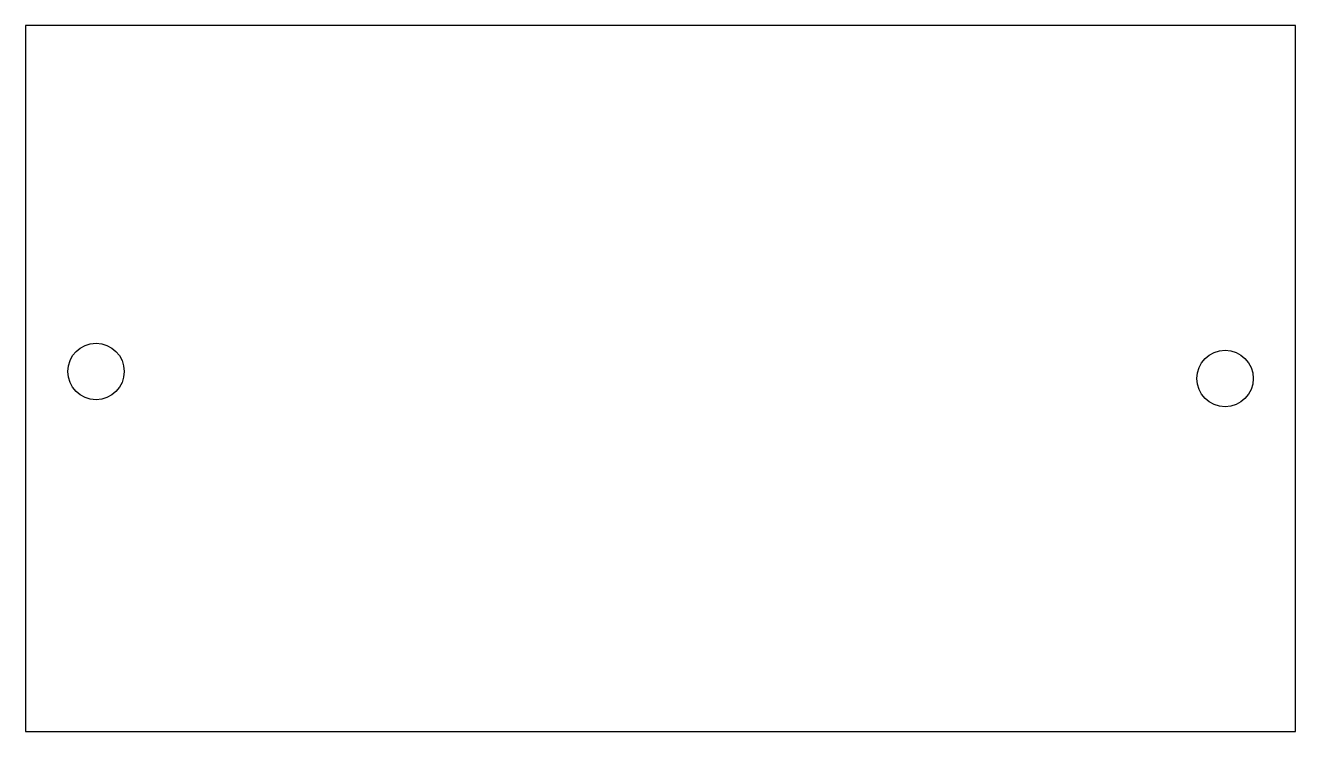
# Model space of a CAD drawing. Header units: millimetres. Extents: x -45 to 45, y -25 to 25.
import ezdxf

# ---------------------------------------------------------------- set-up
doc = ezdxf.new("R2010")
doc.units = ezdxf.units.MM

msp = doc.modelspace()

# ---------------------------------------------------------------- linework, layer by layer
at = {"color": 7, "linetype": 'Continuous', "lineweight": 25}
for p, q in [((45, 25), (-45, 25)), ((-45, 25), (-45, -25)), ((45, -25), (45, 25)), ((-45, -25), (45, -25))]:
    msp.add_line(p, q, dxfattribs=at)
for centre in [(-39.997, 0.5), (40, 0)]:
    msp.add_circle(centre, 2, dxfattribs=at)

doc.saveas('drawing.dxf')
